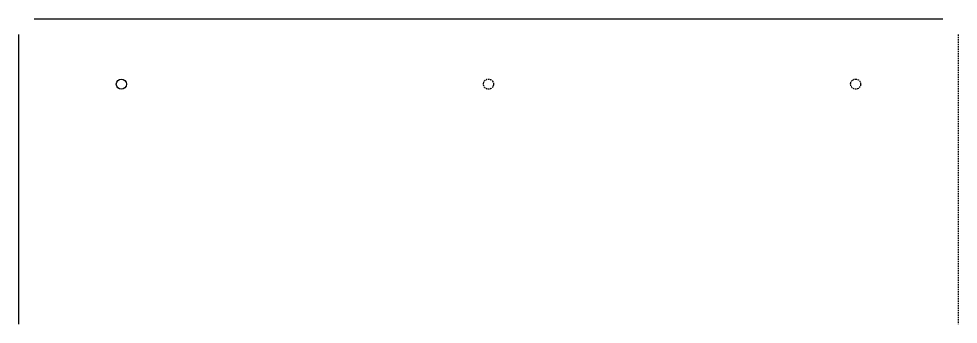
# Model space of a CAD drawing. Header units: millimetres. Extents: x -13 to 289, y -85 to 13.
import ezdxf

# ---------------------------------------------------------------- set-up
doc = ezdxf.new("R2010")
doc.units = ezdxf.units.MM
doc.linetypes.add('DASHED', pattern=[0.75, 0.5, -0.25])
doc.layers.get('0').update_dxf_attribs({"linetype": 'CONTINUOUS'})

msp = doc.modelspace()

# ---------------------------------------------------------------- linework, layer by layer
for p, q in [((-8.475, 13.475), (283.7475, 13.475)), ((-13.475, -84.675), (-13.475, 8.475))]:
    msp.add_line(p, q)
at = {"linetype": 'DASHED'}
msp.add_line((288.7475, 8.475), (288.7475, -84.675), dxfattribs=at)
msp.add_circle((19.525, -7.525), 1.625)
for centre in [(137.63625, -7.525), (255.7475, -7.525)]:
    msp.add_circle(centre, 1.625, dxfattribs=at)

doc.saveas('drawing.dxf')
